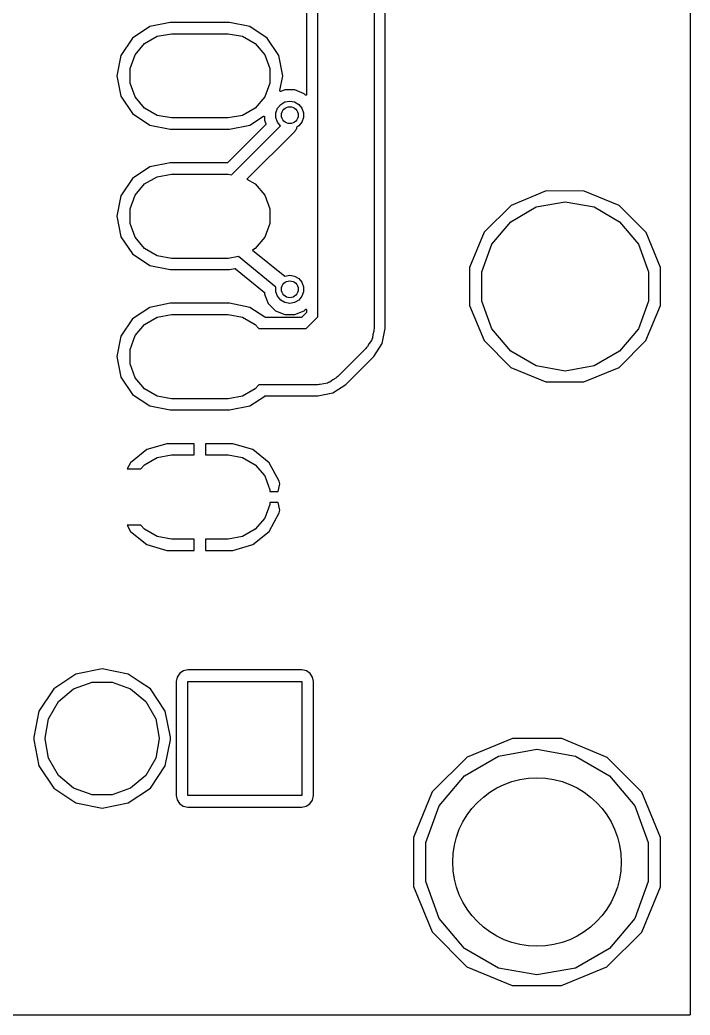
# Model space of a CAD drawing. Extents: x 0.3 to 75.7, y -92.7 to -2.
# Drawn here: x 63.8 to 75.72, y -92.72 to -75 of the extents above; entities that cross this region are included whole.
import ezdxf

# ---------------------------------------------------------------- set-up
doc = ezdxf.new("R2010")
doc.units = 0
doc.header["$MEASUREMENT"] = 0
doc.layers.add('BLACK', color=7, linetype='CONTINUOUS')

msp = doc.modelspace()

# ---------------------------------------------------------------- linework, layer by layer
at = {"layer": 'Black'}
for p, q in [((75.725, -59.447), (75.725, -92.712)), ((70.1, -69.9), (70.1, -80.5)), ((70.3, -80.0892), (70.3, -69.9013)), ((69.1, -80.2929), (69.1, -70.1071)), ((68.9, -70.1953), (68.9, -76.3321)), ((66.1079, -75.1225), (65.7998, -75.3284)), ((66.4726, -75.05), (66.1079, -75.1225)), ((67.5274, -75.05), (66.4726, -75.05)), ((67.8921, -75.1225), (67.5274, -75.05)), ((68.2002, -75.3284), (67.8921, -75.1225)), ((66.0131, -75.4255), (66.2387, -75.2952)), ((66.2387, -75.2952), (66.4952, -75.25)), ((66.4952, -75.25), (67.5048, -75.25)), ((67.5048, -75.25), (67.7613, -75.2952)), ((67.7613, -75.2952), (67.9869, -75.4255)), ((65.7998, -75.3284), (65.5939, -75.6365)), ((65.8457, -75.625), (66.0131, -75.4255)), ((67.9869, -75.4255), (68.1543, -75.625)), ((68.4061, -75.6365), (68.2002, -75.3284)), ((65.5939, -75.6365), (65.5216, -76)), ((65.7566, -75.8698), (65.8457, -75.625)), ((68.1543, -75.625), (68.2434, -75.8698)), ((68.4784, -76), (68.4061, -75.6365)), ((65.5216, -76), (65.5939, -76.3635)), ((65.7566, -76.1302), (65.7566, -75.8698)), ((68.2434, -75.8698), (68.2434, -76.1302)), ((68.4261, -76.2631), (68.4784, -76)), ((65.8457, -76.375), (65.7566, -76.1302)), ((68.2434, -76.1302), (68.1543, -76.375)), ((65.5939, -76.3635), (65.7998, -76.6716)), ((66.0131, -76.5745), (65.8457, -76.375)), ((68.1543, -76.375), (67.9869, -76.5745)), ((68.4259, -76.2639), (68.4261, -76.2635)), ((68.426, -76.2658), (68.4259, -76.2639)), ((68.426, -76.2676), (68.426, -76.2658)), ((68.4261, -76.268), (68.426, -76.2676)), ((68.4261, -76.2635), (68.4261, -76.2631)), ((68.4261, -76.2684), (68.4261, -76.268)), ((68.4268, -76.2701), (68.4261, -76.2684)), ((68.4274, -76.2719), (68.4268, -76.2701)), ((68.4277, -76.2722), (68.4274, -76.2719)), ((68.4279, -76.2726), (68.4277, -76.2722)), ((68.4291, -76.274), (68.4279, -76.2726)), ((68.4303, -76.2754), (68.4291, -76.274)), ((68.4306, -76.2756), (68.4303, -76.2754)), ((68.4309, -76.2759), (68.4306, -76.2756)), ((68.4325, -76.2768), (68.4309, -76.2759)), ((68.4341, -76.2777), (68.4325, -76.2768)), ((68.4345, -76.2778), (68.4341, -76.2777)), ((68.4349, -76.278), (68.4345, -76.2778)), ((68.4367, -76.2783), (68.4349, -76.278)), ((68.4385, -76.2786), (68.4367, -76.2783)), ((68.439, -76.2786), (68.4385, -76.2786)), ((68.4394, -76.2786), (68.439, -76.2786)), ((68.4412, -76.2782), (68.4394, -76.2786)), ((68.443, -76.2779), (68.4412, -76.2782)), ((68.4434, -76.2777), (68.443, -76.2779)), ((68.4438, -76.2776), (68.4434, -76.2777)), ((68.5109, -76.2499), (68.4438, -76.2776)), ((68.6899, -76.2501), (68.5109, -76.2499)), ((68.8552, -76.3187), (68.6899, -76.2501)), ((68.8778, -76.3413), (68.8552, -76.3187)), ((68.8792, -76.3423), (68.8778, -76.3413)), ((68.8805, -76.3434), (68.8792, -76.3423)), ((68.881, -76.3436), (68.8805, -76.3434)), ((68.8815, -76.3439), (68.881, -76.3436)), ((68.8831, -76.3444), (68.8815, -76.3439)), ((68.8847, -76.345), (68.8831, -76.3444)), ((68.8853, -76.345), (68.8847, -76.345)), ((68.8859, -76.3451), (68.8853, -76.345)), ((68.8876, -76.345), (68.8859, -76.3451)), ((68.8893, -76.345), (68.8876, -76.345)), ((68.8898, -76.3448), (68.8893, -76.345)), ((68.8904, -76.3447), (68.8898, -76.3448)), ((68.8919, -76.344), (68.8904, -76.3447)), ((68.8935, -76.3434), (68.8919, -76.344)), ((68.8939, -76.343), (68.8935, -76.3434)), ((68.8944, -76.3428), (68.8939, -76.343)), ((68.8957, -76.3416), (68.8944, -76.3428)), ((68.897, -76.3405), (68.8957, -76.3416)), ((68.8972, -76.34), (68.897, -76.3405)), ((68.8976, -76.3396), (68.8972, -76.34)), ((68.8984, -76.3381), (68.8976, -76.3396)), ((68.8992, -76.3366), (68.8984, -76.3381)), ((68.8993, -76.336), (68.8992, -76.3366)), ((68.8996, -76.3355), (68.8993, -76.336)), ((68.8997, -76.3338), (68.8996, -76.3355)), ((68.9, -76.3321), (68.8997, -76.3338)), ((68.3827, -76.5745), (68.4387, -76.5078)), ((68.4387, -76.5078), (68.5142, -76.4642)), ((68.5142, -76.4642), (68.6, -76.449)), ((68.6, -76.449), (68.6858, -76.4642)), ((68.6858, -76.4642), (68.7613, -76.5078)), ((68.7613, -76.5078), (68.8173, -76.5745)), ((65.7998, -76.6716), (66.1079, -76.8774)), ((66.2387, -76.7048), (66.0131, -76.5745)), ((66.4952, -76.75), (66.2387, -76.7048)), ((67.7613, -76.7048), (67.5048, -76.75)), ((67.9869, -76.5745), (67.7613, -76.7048)), ((67.8921, -76.8774), (68.1298, -76.7187)), ((68.1298, -76.7187), (68.1302, -76.7185)), ((68.1302, -76.7185), (68.1305, -76.7182)), ((68.1305, -76.7182), (68.1322, -76.7176)), ((68.1322, -76.7176), (68.1339, -76.7168)), ((68.1339, -76.7168), (68.1343, -76.7168)), ((68.1343, -76.7168), (68.1347, -76.7167)), ((68.1347, -76.7167), (68.1366, -76.7167)), ((68.1366, -76.7167), (68.1384, -76.7166)), ((68.1384, -76.7166), (68.1388, -76.7167)), ((68.1388, -76.7167), (68.1392, -76.7167)), ((68.1392, -76.7167), (68.141, -76.7173)), ((68.141, -76.7173), (68.1427, -76.7178)), ((68.1427, -76.7178), (68.1431, -76.7181)), ((68.1431, -76.7181), (68.1435, -76.7182)), ((68.1435, -76.7182), (68.1449, -76.7194)), ((68.1449, -76.7194), (68.1464, -76.7205)), ((68.1464, -76.7205), (68.1466, -76.7208)), ((68.1466, -76.7208), (68.1469, -76.7211)), ((68.1469, -76.7211), (68.1479, -76.7227)), ((68.1479, -76.7227), (68.1489, -76.7242)), ((68.1489, -76.7242), (68.149, -76.7247)), ((68.149, -76.7247), (68.1492, -76.725)), ((68.1492, -76.725), (68.1495, -76.7268)), ((68.1495, -76.7268), (68.1499, -76.7286)), ((68.1499, -76.7286), (68.1499, -76.7291)), ((68.1499, -76.7291), (68.15, -76.7295)), ((68.15, -76.7295), (68.1499, -76.7891)), ((68.3529, -76.6564), (68.3827, -76.5745)), ((68.3529, -76.7436), (68.3529, -76.6564)), ((68.8173, -76.5745), (68.8471, -76.6564)), ((68.8471, -76.6564), (68.8471, -76.7436)), ((66.1079, -76.8774), (66.4726, -76.95)), ((67.5048, -76.75), (66.4952, -76.75)), ((68.1734, -76.867), (67.4942, -77.5462)), ((67.5274, -76.95), (67.8921, -76.8774)), ((67.563, -77.7603), (68.4352, -76.8881)), ((68.1499, -76.7891), (68.1762, -76.8528)), ((68.1739, -76.8663), (68.1734, -76.867)), ((68.1745, -76.8657), (68.1739, -76.8663)), ((68.1752, -76.8644), (68.1745, -76.8657)), ((68.176, -76.8633), (68.1752, -76.8644)), ((68.1762, -76.8624), (68.176, -76.8633)), ((68.1762, -76.8528), (68.1764, -76.8536)), ((68.1766, -76.8617), (68.1762, -76.8624)), ((68.1764, -76.8536), (68.1768, -76.8544)), ((68.1768, -76.8603), (68.1766, -76.8617)), ((68.1768, -76.8544), (68.1769, -76.8558)), ((68.1772, -76.8589), (68.1768, -76.8603)), ((68.1769, -76.8558), (68.1772, -76.8572)), ((68.1772, -76.8572), (68.1771, -76.8581)), ((68.1771, -76.8581), (68.1772, -76.8589)), ((68.3827, -76.8255), (68.3529, -76.7436)), ((68.4352, -76.8881), (68.3827, -76.8255)), ((68.7613, -76.8922), (68.7237, -76.914)), ((68.8173, -76.8255), (68.7613, -76.8922)), ((68.8471, -76.7436), (68.8173, -76.8255)), ((66.4726, -76.95), (67.5274, -76.95)), ((68.6884, -76.9884), (67.8375, -77.8392)), ((68.6915, -76.9839), (68.6884, -76.9884)), ((68.6958, -76.9803), (68.6915, -76.9839)), ((68.7039, -76.9662), (68.6958, -76.9803)), ((68.7133, -76.9528), (68.7039, -76.9662)), ((68.7147, -76.9475), (68.7133, -76.9528)), ((68.7175, -76.9428), (68.7147, -76.9475)), ((68.7203, -76.9267), (68.7175, -76.9428)), ((68.7237, -76.914), (68.7203, -76.9267)), ((66.4726, -77.55), (66.1079, -77.6225)), ((67.485, -77.55), (66.4726, -77.55)), ((67.4856, -77.5499), (67.485, -77.55)), ((67.4861, -77.55), (67.4856, -77.5499)), ((67.4878, -77.5495), (67.4861, -77.55)), ((67.4894, -77.5492), (67.4878, -77.5495)), ((67.4899, -77.5489), (67.4894, -77.5492)), ((67.4905, -77.5488), (67.4899, -77.5489)), ((67.4919, -77.5478), (67.4905, -77.5488)), ((67.4934, -77.547), (67.4919, -77.5478)), ((67.4937, -77.5465), (67.4934, -77.547)), ((67.4942, -77.5462), (67.4937, -77.5465)), ((66.1079, -77.6225), (65.7998, -77.8284)), ((66.0131, -77.9255), (66.2387, -77.7952)), ((66.2387, -77.7952), (66.4952, -77.75)), ((66.4952, -77.75), (67.5048, -77.75)), ((67.5048, -77.75), (67.563, -77.7603)), ((65.7998, -77.8284), (65.5939, -78.1365)), ((65.8457, -78.125), (66.0131, -77.9255)), ((67.8375, -77.8392), (67.9869, -77.9255)), ((67.9869, -77.9255), (68.1543, -78.125)), ((65.5939, -78.1365), (65.5216, -78.5)), ((65.7566, -78.3698), (65.8457, -78.125)), ((68.1543, -78.125), (68.2434, -78.3698)), ((73.1633, -78.0497), (72.5383, -78.308)), ((73.8396, -78.0503), (73.1633, -78.0497)), ((74.4642, -78.3097), (73.8396, -78.0503)), ((72.5383, -78.308), (72.0597, -78.7858)), ((72.985, -78.3351), (73.5, -78.2443)), ((73.5, -78.2443), (74.015, -78.3351)), ((74.942, -78.7883), (74.4642, -78.3097)), ((65.5216, -78.5), (65.5939, -78.8635)), ((65.7566, -78.6302), (65.7566, -78.3698)), ((68.2434, -78.3698), (68.2434, -78.6302)), ((72.5321, -78.5965), (72.985, -78.3351)), ((74.015, -78.3351), (74.4679, -78.5965)), ((65.8457, -78.875), (65.7566, -78.6302)), ((68.2434, -78.6302), (68.1543, -78.875)), ((72.196, -78.9971), (72.5321, -78.5965)), ((74.4679, -78.5965), (74.804, -78.9971)), ((72.0597, -78.7858), (71.8003, -79.4104)), ((75.2003, -79.4133), (74.942, -78.7883)), ((65.5939, -78.8635), (65.7998, -79.1716)), ((66.0131, -79.0745), (65.8457, -78.875)), ((68.1543, -78.875), (67.9869, -79.0745)), ((72.0171, -79.4885), (72.196, -78.9971)), ((74.804, -78.9971), (74.9829, -79.4885)), ((65.7998, -79.1716), (66.1079, -79.3774)), ((66.2387, -79.2048), (66.0131, -79.0745)), ((66.4952, -79.25), (66.2387, -79.2048)), ((67.9869, -79.0745), (67.9392, -79.102)), ((67.9392, -79.102), (68.5106, -79.5663)), ((66.1079, -79.3774), (66.4726, -79.45)), ((67.5048, -79.25), (66.4952, -79.25)), ((67.6856, -79.2181), (67.5048, -79.25)), ((68.3529, -79.7603), (67.6856, -79.2181)), ((66.4726, -79.45), (67.5274, -79.45)), ((67.5274, -79.45), (67.623, -79.431)), ((67.623, -79.431), (67.6242, -79.431)), ((67.6242, -79.431), (67.6253, -79.4307)), ((67.6253, -79.4307), (67.6264, -79.4309)), ((67.6264, -79.4309), (67.6275, -79.4309)), ((67.6275, -79.4309), (67.6286, -79.4313)), ((67.6286, -79.4313), (67.6298, -79.4314)), ((67.6298, -79.4314), (67.6307, -79.432)), ((67.6307, -79.432), (67.6318, -79.4323)), ((67.6318, -79.4323), (67.6327, -79.4331)), ((67.6327, -79.4331), (67.6337, -79.4336)), ((67.6337, -79.4336), (68.1451, -79.8492)), ((68.5106, -79.5663), (68.5142, -79.5642)), ((68.5142, -79.5642), (68.6, -79.549)), ((68.6, -79.549), (68.6858, -79.5642)), ((68.6858, -79.5642), (68.7613, -79.6078)), ((71.8003, -79.4104), (71.7997, -80.0867)), ((72.0171, -80.0115), (72.0171, -79.4885)), ((74.9829, -79.4885), (74.9829, -80.0115)), ((75.1997, -80.0896), (75.2003, -79.4133)), ((68.7613, -79.6078), (68.8173, -79.6745)), ((68.8173, -79.6745), (68.8471, -79.7564)), ((68.1451, -79.8492), (68.146, -79.8501)), ((68.146, -79.8501), (68.1469, -79.8509)), ((68.1469, -79.8509), (68.1474, -79.8518)), ((68.1474, -79.8518), (68.1481, -79.8526)), ((68.1481, -79.8526), (68.1485, -79.8538)), ((68.1485, -79.8538), (68.1492, -79.8548)), ((68.1492, -79.8548), (68.1493, -79.8559)), ((68.1493, -79.8559), (68.1497, -79.8568)), ((68.1497, -79.8568), (68.1497, -79.8581)), ((68.1497, -79.8581), (68.1499, -79.8593)), ((68.1499, -79.8593), (68.1499, -79.8891)), ((68.1499, -79.8891), (68.2183, -80.0546)), ((68.3529, -79.8436), (68.3529, -79.7603)), ((68.3827, -79.9255), (68.3529, -79.8436)), ((68.8471, -79.8436), (68.8173, -79.9255)), ((68.8471, -79.7564), (68.8471, -79.8436)), ((66.4726, -80.05), (66.1079, -80.1225)), ((67.5274, -80.05), (66.4726, -80.05)), ((67.8921, -80.1225), (67.5274, -80.05)), ((68.2183, -80.0546), (68.3448, -80.1813)), ((68.4387, -79.9922), (68.3827, -79.9255)), ((68.5142, -80.0358), (68.4387, -79.9922)), ((68.6, -80.051), (68.5142, -80.0358)), ((68.6858, -80.0358), (68.6, -80.051)), ((68.7613, -79.9922), (68.6858, -80.0358)), ((68.8173, -79.9255), (68.7613, -79.9922)), ((70.3, -80.4987), (70.3, -80.0892)), ((71.7997, -80.0867), (72.058, -80.7117)), ((72.196, -80.5029), (72.0171, -80.0115)), ((74.9829, -80.0115), (74.804, -80.5029)), ((74.9403, -80.7142), (75.1997, -80.0896)), ((66.1079, -80.1225), (65.7998, -80.3284)), ((66.2387, -80.2952), (66.4952, -80.25)), ((66.4952, -80.25), (67.5048, -80.25)), ((67.5048, -80.25), (67.7613, -80.2952)), ((68.1544, -80.2978), (67.8921, -80.1225)), ((68.3448, -80.1813), (68.5101, -80.2499)), ((68.5101, -80.2499), (68.6891, -80.2501)), ((68.6891, -80.2501), (68.8546, -80.1817)), ((68.8962, -80.2139), (68.8139, -80.2962)), ((68.8546, -80.1817), (68.8778, -80.1585)), ((68.8778, -80.1585), (68.8792, -80.1575)), ((68.8792, -80.1575), (68.8805, -80.1565)), ((68.8805, -80.1565), (68.881, -80.1563)), ((68.881, -80.1563), (68.8815, -80.1559)), ((68.8815, -80.1559), (68.8832, -80.1555)), ((68.8832, -80.1555), (68.8847, -80.1549)), ((68.8847, -80.1549), (68.8853, -80.1549)), ((68.8853, -80.1549), (68.8859, -80.1548)), ((68.8859, -80.1548), (68.8876, -80.1549)), ((68.8876, -80.1549), (68.8893, -80.1549)), ((68.8893, -80.1549), (68.8898, -80.1551)), ((68.8898, -80.1551), (68.8904, -80.1552)), ((68.8904, -80.1552), (68.8919, -80.1559)), ((68.8919, -80.1559), (68.8935, -80.1565)), ((68.8935, -80.1565), (68.8939, -80.1568)), ((68.8939, -80.1568), (68.8945, -80.1571)), ((68.8945, -80.1571), (68.8957, -80.1583)), ((68.8957, -80.1583), (68.897, -80.1594)), ((68.8965, -80.2134), (68.8962, -80.2139)), ((68.897, -80.213), (68.8965, -80.2134)), ((68.897, -80.1594), (68.8972, -80.1599)), ((68.8978, -80.2115), (68.897, -80.213)), ((68.8972, -80.1599), (68.8977, -80.1603)), ((68.8977, -80.1603), (68.8984, -80.1618)), ((68.8988, -80.2102), (68.8978, -80.2115)), ((68.8984, -80.1618), (68.8992, -80.1633)), ((68.8989, -80.2096), (68.8988, -80.2102)), ((68.8992, -80.2091), (68.8989, -80.2096)), ((68.8992, -80.1633), (68.8993, -80.1638)), ((68.8995, -80.2074), (68.8992, -80.2091)), ((68.8993, -80.1638), (68.8996, -80.1644)), ((68.9, -80.2058), (68.8995, -80.2074)), ((68.8996, -80.1644), (68.8997, -80.166)), ((68.8997, -80.166), (68.9, -80.1677)), ((68.9, -80.2047), (68.8999, -80.2052)), ((68.8999, -80.2052), (68.9, -80.2058)), ((68.9, -80.1677), (68.9, -80.2047)), ((65.7998, -80.3284), (65.5939, -80.6365)), ((65.8457, -80.625), (66.0131, -80.4255)), ((66.0131, -80.4255), (66.2387, -80.2952)), ((67.7613, -80.2952), (67.9869, -80.4255)), ((67.9869, -80.4255), (68.0494, -80.5)), ((68.1558, -80.2984), (68.1544, -80.2978)), ((68.1572, -80.2992), (68.1558, -80.2984)), ((68.1579, -80.2993), (68.1572, -80.2992)), ((68.1585, -80.2996), (68.1579, -80.2993)), ((68.1601, -80.2997), (68.1585, -80.2996)), ((68.1616, -80.3), (68.1601, -80.2997)), ((68.8047, -80.3), (68.1616, -80.3)), ((68.8052, -80.2999), (68.8047, -80.3)), ((68.8058, -80.3), (68.8052, -80.2999)), ((68.8074, -80.2995), (68.8058, -80.3)), ((68.8091, -80.2992), (68.8074, -80.2995)), ((68.8096, -80.2989), (68.8091, -80.2992)), ((68.8102, -80.2988), (68.8096, -80.2989)), ((68.8115, -80.2978), (68.8102, -80.2988)), ((68.813, -80.297), (68.8115, -80.2978)), ((68.8134, -80.2965), (68.813, -80.297)), ((68.8139, -80.2962), (68.8134, -80.2965)), ((68.8929, -80.5), (69.1, -80.2929)), ((65.7566, -80.8698), (65.8457, -80.625)), ((68.0494, -80.5), (68.8929, -80.5)), ((70.0812, -80.6067), (70.0698, -80.671)), ((70.0981, -80.5436), (70.0812, -80.6067)), ((70.1, -80.5), (70.0962, -80.5217)), ((70.0962, -80.5217), (70.0981, -80.5436)), ((70.2465, -80.7678), (70.3, -80.4987)), ((72.5321, -80.9035), (72.196, -80.5029)), ((74.804, -80.5029), (74.4679, -80.9035)), ((65.5939, -80.6365), (65.5216, -81)), ((70.0157, -80.7648), (69.983, -80.8214)), ((70.0532, -80.7113), (70.0157, -80.7648)), ((70.0588, -80.6901), (70.0532, -80.7113)), ((70.0698, -80.671), (70.0588, -80.6901)), ((70.0941, -80.9959), (70.2465, -80.7678)), ((72.058, -80.7117), (72.5358, -81.1903)), ((74.4617, -81.192), (74.9403, -80.7142)), ((65.7566, -81.1302), (65.7566, -80.8698)), ((69.9536, -80.8536), (69.4536, -81.3536)), ((69.9662, -80.8355), (69.9536, -80.8536)), ((69.983, -80.8214), (69.9662, -80.8355)), ((72.985, -81.1649), (72.5321, -80.9035)), ((74.4679, -80.9035), (74.015, -81.1649)), ((65.5216, -81), (65.5939, -81.3635)), ((65.8457, -81.375), (65.7566, -81.1302)), ((69.5959, -81.4941), (70.0941, -80.9959)), ((72.5358, -81.1903), (73.1604, -81.4497)), ((73.5, -81.2557), (72.985, -81.1649)), ((74.015, -81.1649), (73.5, -81.2557)), ((73.8367, -81.4503), (74.4617, -81.192)), ((65.5939, -81.3635), (65.7998, -81.6716)), ((66.0131, -81.5745), (65.8457, -81.375)), ((68.0494, -81.5), (67.9869, -81.5745)), ((69.1, -81.5), (68.0494, -81.5)), ((69.1217, -81.4962), (69.1, -81.5)), ((69.1436, -81.4981), (69.1217, -81.4962)), ((69.2067, -81.4812), (69.1436, -81.4981)), ((69.271, -81.4698), (69.2067, -81.4812)), ((69.2901, -81.4588), (69.271, -81.4698)), ((69.3113, -81.4532), (69.2901, -81.4588)), ((69.3648, -81.4157), (69.3113, -81.4532)), ((69.4214, -81.383), (69.3648, -81.4157)), ((69.3678, -81.6465), (69.5959, -81.4941)), ((69.4355, -81.3662), (69.4214, -81.383)), ((69.4536, -81.3536), (69.4355, -81.3662)), ((73.1604, -81.4497), (73.8367, -81.4503)), ((65.7998, -81.6716), (66.1079, -81.8774)), ((66.2387, -81.7048), (66.0131, -81.5745)), ((67.9869, -81.5745), (67.7613, -81.7048)), ((69.0987, -81.7), (69.3678, -81.6465)), ((66.4952, -81.75), (66.2387, -81.7048)), ((67.5048, -81.75), (66.4952, -81.75)), ((67.7613, -81.7048), (67.5048, -81.75)), ((67.8921, -81.8774), (68.1544, -81.7022)), ((68.1544, -81.7022), (68.1558, -81.7016)), ((68.1558, -81.7016), (68.1572, -81.7008)), ((68.1572, -81.7008), (68.1579, -81.7007)), ((68.1579, -81.7007), (68.1585, -81.7004)), ((68.1585, -81.7004), (68.1601, -81.7003)), ((68.1601, -81.7003), (68.1616, -81.7)), ((68.1616, -81.7), (69.0987, -81.7)), ((66.1079, -81.8774), (66.4726, -81.95)), ((66.4726, -81.95), (67.5274, -81.95)), ((67.5274, -81.95), (67.8921, -81.8774)), ((66.4149, -82.55), (66.0573, -82.6553)), ((66.9, -82.55), (66.4149, -82.55)), ((66.9, -82.75), (66.9, -82.55)), ((67.1, -82.55), (67.1, -82.75)), ((67.5851, -82.55), (67.1, -82.55)), ((67.9427, -82.6553), (67.5851, -82.55)), ((66.0573, -82.6553), (65.7677, -82.8891)), ((66.2387, -82.7952), (66.4952, -82.75)), ((66.4952, -82.75), (66.9, -82.75)), ((67.1, -82.75), (67.5048, -82.75)), ((67.5048, -82.75), (67.7613, -82.7952)), ((68.2323, -82.8891), (67.9427, -82.6553)), ((65.7677, -82.8891), (65.7073, -83)), ((65.9506, -83), (66.0131, -82.9255)), ((66.0131, -82.9255), (66.2387, -82.7952)), ((67.7613, -82.7952), (67.9869, -82.9255)), ((67.9869, -82.9255), (68.1543, -83.125)), ((68.4106, -83.2164), (68.2323, -82.8891)), ((65.7073, -83), (65.9506, -83)), ((68.1543, -83.125), (68.2434, -83.3698)), ((68.3948, -83.4), (68.4204, -83.2641)), ((68.4204, -83.2641), (68.4106, -83.2164)), ((68.2434, -83.3698), (68.2434, -83.4)), ((68.2434, -83.4), (68.3948, -83.4)), ((68.2434, -83.6302), (68.1543, -83.875)), ((68.2434, -83.6), (68.2434, -83.6302)), ((68.3948, -83.6), (68.2434, -83.6)), ((68.4204, -83.7359), (68.3948, -83.6)), ((68.2323, -84.1109), (68.4106, -83.7836)), ((68.4106, -83.7836), (68.4204, -83.7359)), ((68.1543, -83.875), (67.9869, -84.0745)), ((65.7073, -84), (65.7677, -84.1109)), ((65.9506, -84), (65.7073, -84)), ((65.7677, -84.1109), (66.0573, -84.3447)), ((66.0131, -84.0745), (65.9506, -84)), ((66.2387, -84.2048), (66.0131, -84.0745)), ((67.9869, -84.0745), (67.7613, -84.2048)), ((67.9427, -84.3447), (68.2323, -84.1109)), ((66.0573, -84.3447), (66.4149, -84.45)), ((66.4952, -84.25), (66.2387, -84.2048)), ((66.9, -84.25), (66.4952, -84.25)), ((66.9, -84.45), (66.9, -84.25)), ((67.5048, -84.25), (67.1, -84.25)), ((67.1, -84.25), (67.1, -84.45)), ((67.7613, -84.2048), (67.5048, -84.25)), ((67.5851, -84.45), (67.9427, -84.3447)), ((66.4149, -84.45), (66.9, -84.45)), ((67.1, -84.45), (67.5851, -84.45)), ((64.7948, -86.6527), (64.4003, -86.9163)), ((65.26, -86.5602), (64.7948, -86.6527)), ((65.7252, -86.6527), (65.26, -86.5602)), ((65.9379, -86.7948), (65.7252, -86.6527)), ((66.6418, -86.6378), (66.5962, -86.7047)), ((66.71, -86.594), (66.6418, -86.6378)), ((66.7852, -86.5798), (66.71, -86.594)), ((68.8147, -86.5798), (66.7852, -86.5798)), ((68.8953, -86.5962), (68.8147, -86.5798)), ((68.9622, -86.6418), (68.8953, -86.5962)), ((69.006, -86.71), (68.9622, -86.6418)), ((64.752, -86.9162), (65.0836, -86.7956)), ((65.0836, -86.7956), (65.4364, -86.7956)), ((65.4364, -86.7956), (65.768, -86.9162)), ((66.1197, -86.9163), (65.9379, -86.7948)), ((66.5962, -86.7047), (66.5798, -86.7853)), ((66.5798, -86.7853), (66.5798, -88.8148)), ((66.784, -88.816), (66.784, -86.784)), ((66.784, -86.784), (68.816, -86.784)), ((68.816, -86.784), (68.816, -88.816)), ((69.0202, -86.7852), (69.006, -86.71)), ((69.0202, -88.8147), (69.0202, -86.7852)), ((64.4003, -86.9163), (64.1368, -87.3107)), ((64.4817, -87.143), (64.752, -86.9162)), ((65.768, -86.9162), (66.0383, -87.143)), ((66.3832, -87.3107), (66.1197, -86.9163)), ((64.3053, -87.4486), (64.4817, -87.143)), ((66.0383, -87.143), (66.2147, -87.4486)), ((64.1368, -87.3107), (64.044, -87.7772)), ((66.476, -87.7772), (66.3832, -87.3107)), ((64.244, -87.7961), (64.3053, -87.4486)), ((66.2147, -87.4486), (66.276, -87.7961)), ((64.044, -87.7772), (64.044, -87.8228)), ((64.044, -87.8228), (64.1368, -88.2893)), ((64.244, -87.8039), (64.244, -87.7961)), ((64.3053, -88.1514), (64.244, -87.8039)), ((66.276, -87.8039), (66.2147, -88.1514)), ((66.276, -87.7961), (66.276, -87.8039)), ((66.3832, -88.2893), (66.476, -87.8228)), ((66.476, -87.8228), (66.476, -87.7772)), ((72.5643, -87.7996), (71.7554, -88.1338)), ((73.4395, -87.8004), (72.5643, -87.7996)), ((74.2478, -88.136), (73.4395, -87.8004)), ((72.3133, -88.1134), (73, -87.9924)), ((73, -87.9924), (73.6867, -88.1134)), ((64.4817, -88.457), (64.3053, -88.1514)), ((66.2147, -88.1514), (66.0383, -88.457)), ((71.7554, -88.1338), (71.136, -88.7522)), ((71.7095, -88.4621), (72.3133, -88.1134)), ((73.6867, -88.1134), (74.2905, -88.4621)), ((74.8662, -88.7554), (74.2478, -88.136)), ((64.1368, -88.2893), (64.4003, -88.6837)), ((66.1197, -88.6837), (66.3832, -88.2893)), ((64.752, -88.6838), (64.4817, -88.457)), ((66.0383, -88.457), (65.768, -88.6838)), ((71.2613, -88.9962), (71.7095, -88.4621)), ((74.2905, -88.4621), (74.7387, -88.9962)), ((64.4003, -88.6837), (64.7948, -88.9473)), ((65.0836, -88.8044), (64.752, -88.6838)), ((65.768, -88.6838), (65.4364, -88.8044)), ((65.7252, -88.9473), (66.1197, -88.6837)), ((71.136, -88.7522), (70.8004, -89.5605)), ((75.2004, -89.5643), (74.8662, -88.7554)), ((64.7948, -88.9473), (65.26, -89.0398)), ((65.4364, -88.8044), (65.0836, -88.8044)), ((65.26, -89.0398), (65.7252, -88.9473)), ((66.5798, -88.8148), (66.594, -88.89)), ((66.594, -88.89), (66.6378, -88.9582)), ((66.6378, -88.9582), (66.7047, -89.0038)), ((68.816, -88.816), (66.784, -88.816)), ((68.9582, -88.9622), (69.0038, -88.8953)), ((69.0038, -88.8953), (69.0202, -88.8147)), ((66.7047, -89.0038), (66.7853, -89.0202)), ((66.7853, -89.0202), (68.8148, -89.0202)), ((68.8148, -89.0202), (68.89, -89.006)), ((68.89, -89.006), (68.9582, -88.9622)), ((71.0229, -89.6514), (71.2613, -88.9962)), ((74.7387, -88.9962), (74.9771, -89.6514)), ((70.8004, -89.5605), (70.7996, -90.4357)), ((71.0229, -90.3486), (71.0229, -89.6514)), ((74.9771, -89.6514), (74.9771, -90.3486)), ((75.1996, -90.4395), (75.2004, -89.5643)), ((71.2613, -91.0038), (71.0229, -90.3486)), ((74.9771, -90.3486), (74.7387, -91.0038)), ((70.7996, -90.4357), (71.1338, -91.2446)), ((74.864, -91.2478), (75.1996, -90.4395)), ((71.7095, -91.5379), (71.2613, -91.0038)), ((74.7387, -91.0038), (74.2905, -91.5379)), ((71.1338, -91.2446), (71.7522, -91.864)), ((74.2446, -91.8662), (74.864, -91.2478)), ((72.3133, -91.8866), (71.7095, -91.5379)), ((74.2905, -91.5379), (73.6867, -91.8866)), ((71.7522, -91.864), (72.5605, -92.1996)), ((73, -92.0076), (72.3133, -91.8866)), ((73.6867, -91.8866), (73, -92.0076)), ((73.4357, -92.2004), (74.2446, -91.8662)), ((72.5605, -92.1996), (73.4357, -92.2004)), ((75.712, -92.725), (0.288, -92.725)), ((75.7131, -92.7248), (75.712, -92.725)), ((75.7143, -92.7248), (75.7131, -92.7248)), ((75.7153, -92.7244), (75.7143, -92.7248)), ((75.7164, -92.7242), (75.7153, -92.7244)), ((75.7174, -92.7236), (75.7164, -92.7242)), ((75.7185, -92.7233), (75.7174, -92.7236)), ((75.7194, -92.7225), (75.7185, -92.7233)), ((75.7204, -92.722), (75.7194, -92.7225)), ((75.7211, -92.7211), (75.7204, -92.722)), ((75.722, -92.7204), (75.7211, -92.7211)), ((75.7225, -92.7194), (75.722, -92.7204)), ((75.7233, -92.7185), (75.7225, -92.7194)), ((75.7236, -92.7174), (75.7233, -92.7185)), ((75.7242, -92.7164), (75.7236, -92.7174)), ((75.7244, -92.7153), (75.7242, -92.7164)), ((75.7248, -92.7143), (75.7244, -92.7153)), ((75.725, -92.712), (75.7248, -92.7131)), ((75.7248, -92.7131), (75.7248, -92.7143))]:
    msp.add_line(p, q, dxfattribs=at)
for centre, radius in [((68.6, -76.7), 0.15), ((68.6, -79.8), 0.15), ((73, -90), 1.5)]:
    msp.add_circle(centre, radius, dxfattribs=at)

doc.saveas('drawing.dxf')
